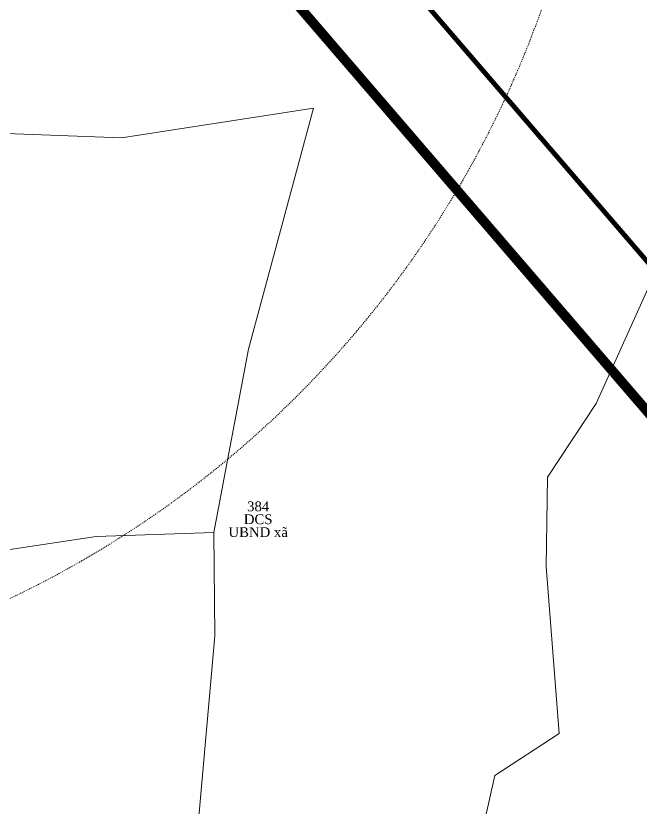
# Model space of a CAD drawing. Header units: metres. Extents: x 0 to 551036, y 0 to 1845929.
# Drawn here: x 547808 to 547872, y 1842539.4 to 1842620.4 of the extents above; entities that cross this region are included whole.
import ezdxf

# ---------------------------------------------------------------- set-up
doc = ezdxf.new("R2010")
doc.units = ezdxf.units.M
doc.header["$MEASUREMENT"] = 0
doc.linetypes.add('Anordnung Grundriss$0$GESTRICHELT', pattern=[0.75, 0.5, -0.25])
doc.linetypes.add('BD HH1 KEM TMB$0$DASHDOT2', pattern=[0.5, 0.25, -0.125, 0, -0.125])
for name, color, linetype, lineweight in [('BD HH1 KEM TMB$0$Ranh', 7, 'Continuous', 0), ('Level 10', 7, 'Continuous', 0), ('Level 15', 7, 'Continuous', 0), ('Level 4', 7, 'Continuous', 0), ('Q-CORRIDO', 7, 'Continuous', 0), ('Ranh', 7, 'Continuous', 0), ('Đường', 7, 'Continuous', 0)]:
    doc.layers.add(name, color=color, linetype=linetype, lineweight=lineweight)
doc.styles.add('Style-Times New Roman', font='times.ttf')
doc.linetypes.add('FENCELINE1', pattern='A,6.35,-2.54,[133,ltypeshp.shx,S=2.54,R=0,X=-2.54,Y=0],-2.54,25.4', length=36.83)

# ---------------------------------------------------------------- blocks, each defined once
blk = doc.blocks.new('TB')
at = {"layer": 'Level 4', "color": 2, "linetype": 'Anordnung Grundriss$0$GESTRICHELT', "lineweight": 13, "ltscale": 0.2}
blk.add_circle((0, 0), 1057.28, dxfattribs=at)

msp = doc.modelspace()

# ---------------------------------------------------------------- linework, layer by layer
at = {"layer": 'BD HH1 KEM TMB$0$Ranh', "color": 3, "linetype": 'BD HH1 KEM TMB$0$DASHDOT2', "ltscale": 6, "const_width": 0.5}
msp.add_lwpolyline([(547034.43997, 1842987.82483), (547784.75541, 1842697.43071), (548199.83297, 1842214.79155), (548597.52544, 1841937.88793), (548392.50742, 1841468.26311), (548551.48494, 1841051.14892), (548101.10368, 1840704.91926), (547600.75752, 1840951.69702), (547242.57197, 1841928.07708), (546883.41754, 1842351.55456)], dxfattribs=at)
at = {"layer": 'Level 10', "color": 5, "linetype": 'Continuous', "lineweight": 0, "flags": 128}
for points in [[(547770.51, 1842609.78), (547782.3453, 1842609.3313), (547818.78, 1842607.95), (547838.45, 1842610.99), (547831.79, 1842586.34), (547828.24, 1842567.58)], [(547877.83, 1842604.02), (547867.35, 1842580.76), (547862.38, 1842573.25), (547862.24, 1842564.1), (547863.57, 1842546.99), (547856.99, 1842542.72), (547855.07, 1842534.17)], [(547772.11, 1842560.53), (547789.2785, 1842563.1117), (547816.2, 1842567.16), (547828.24, 1842567.58)], [(547828.24, 1842567.58), (547828.33, 1842557.01), (547825.66, 1842526.91), (547809.99, 1842526.85)]]:
    msp.add_lwpolyline(points, dxfattribs=at)
at = {"layer": 'Q-CORRIDO', "color": 1}
msp.add_circle((547762.074, 1842656.379), 210, dxfattribs=at)
at = {"layer": 'Ranh', "linetype": 'FENCELINE1', "lineweight": 13, "const_width": 1}
msp.add_lwpolyline([(545039.78842, 1844094.35008), (545124.08835, 1843654.25007), (545296.08835, 1843665.35004), (545306.4884, 1843960.65004), (545709.48834, 1843646.54997), (545656.48829, 1843320.54998), (546108.28829, 1843335.54991), (547778.80819, 1842689.00963), (548193.07811, 1842207.30956), (548585.07806, 1841934.3695), (548381.70799, 1841468.51953), (548541.08792, 1841050.34951), (548101.40786, 1840712.89958), (547608.7779, 1840958.86966), (547251.34806, 1841933.18972), (546890.08813, 1842359.14978), (545600.78827, 1843192.74999), (545260.58826, 1843158.05004), (544710.1383, 1843401.59013), (544568.32841, 1844020.54016), (545039.78842, 1844094.35008)], dxfattribs=at)

# ---------------------------------------------------------------- block references
at = {"layer": 'Đường', "lineweight": 13, "xscale": 0.1, "yscale": 0.1, "zscale": 0.1, "rotation": 286.2264331696364}
msp.add_blockref('TB', (547762.074, 1842656.379), dxfattribs=at)

# ---------------------------------------------------------------- texts
at = {"layer": 'Level 15', "color": 2, "linetype": 'Continuous', "lineweight": 0, "insert": (547832.77258, 1842568.92141), "char_height": 1, "attachment_point": 5, "line_spacing_factor": 0.790495, "style": 'Style-Times New Roman'}
msp.add_mtext('384\\PDCS\\PUBND xã', dxfattribs=at)

doc.saveas('drawing.dxf')
